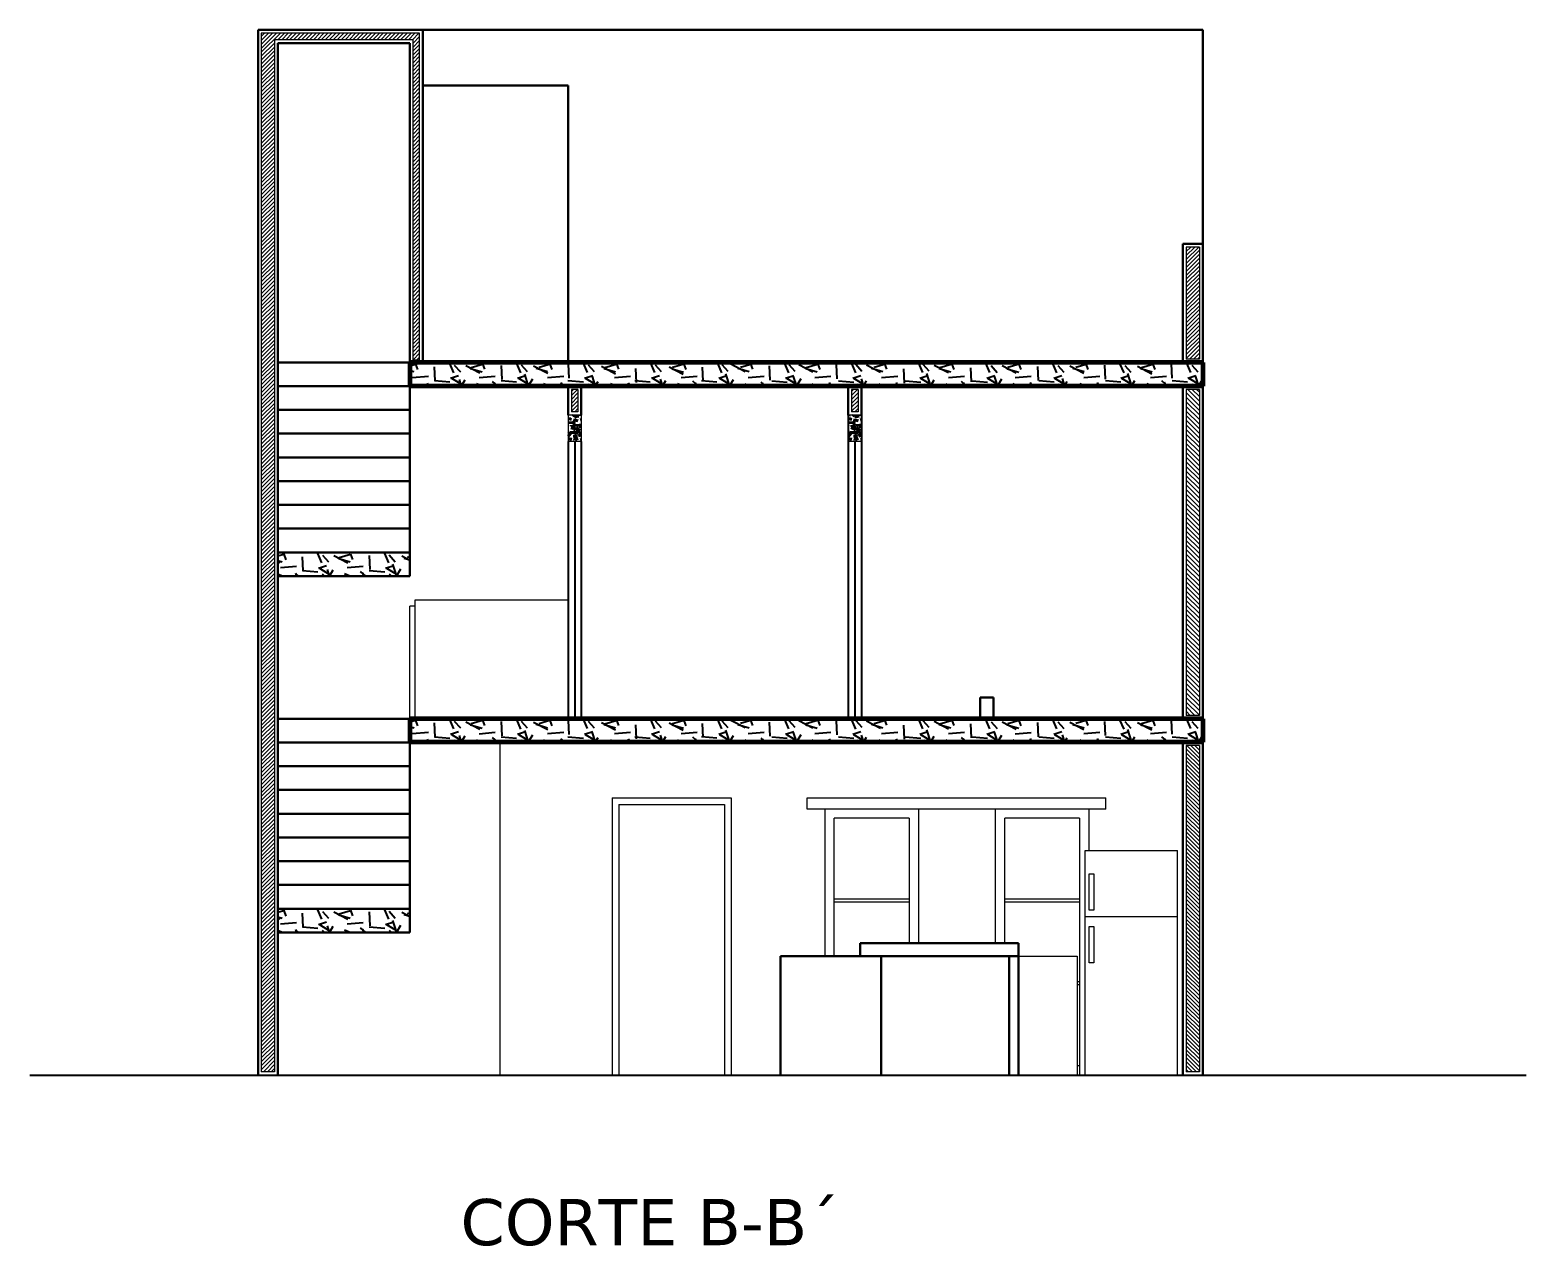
# Model space of a CAD drawing. Header units: millimetres. Extents: x -106 to 2534, y 21 to 2786.
# Drawn here: x 1264.27 to 1275.61, y 1347.22 to 1356.43 of the extents above; entities that cross this region are included whole.
import ezdxf

# ---------------------------------------------------------------- set-up
doc = ezdxf.new("R2010")
doc.units = ezdxf.units.MM
for name, color, linetype, lineweight in [('achurado', 142, 'Continuous', 9), ('escalera', 90, 'Continuous', 30), ('escalera . fren', 116, 'Continuous', 30), ('fach mas atras', 62, 'Continuous', 20), ('lin curva', 223, 'Continuous', 13), ('marco', 54, 'Continuous', 25), ('meson', 120, 'Continuous', 30), ('meson.atras', 50, 'Continuous', 18), ('muro adela', 202, 'Continuous', 30), ('muros', 20, 'Continuous', 30), ('placa', 162, 'Continuous', 60), ('puerta . lejan', 64, 'Continuous', 13), ('textos', 116, 'Continuous', 40), ('vaciao', 102, 'Continuous', 40)]:
    doc.layers.add(name, color=color, linetype=linetype, lineweight=lineweight)
doc.layers.add('lin tierra', color=170, linetype='Continuous')
doc.styles.get("Standard").update_dxf_attribs({"font": 'verdana.ttf'})
pattern_1 = [(45, (0, 0), (-0.01499999997482953, 0.01499999997482953), [])]

msp = doc.modelspace()

# ---------------------------------------------------------------- hatches: boundary and pattern name
h = msp.add_hatch()
h.set_pattern_fill('GRAVEL', color=256, scale=0.02, style=0)
h.set_pattern_definition([(311.9872, (2514.619406448257, -7.041782752726974), (4.064003453179202, -4.572005617902516), [0.0683442, -6.766100000000001]), (355.0303, (2514.665126448258, -7.092582752726969), (-6.096009861235825, 0.5079964150774916), [0.117281, -11.6108]), (47.4896, (2514.781966448258, -7.102742752726968), (-5.079996303666339, -5.588005458492082), [0.08269639999999999, -8.18694]), (272.7263, (2514.980086448258, -7.229742752726963), (-0.5079977941656345, 10.15999673067329), [0.1068009999999999, -10.57327999999999]), (247.1663, (2514.985166448258, -7.336422752726975), (2.540007211100381, 6.096003466010223), [0.1047268, -10.36796]), (182.7263, (2514.944526448257, -7.432942752726973), (10.15999673067329, 0.5079977941656351), [0.106801, -10.57328]), (142.3058, (2514.837846448258, -7.438022752726965), (6.604004172247986, -5.079995471396979), [0.1412388, -13.98262]), (107.7446999999999, (2514.726086448258, -7.351662752726966), (-3.556007113093439, 11.17600324120728), [0.133344, -13.20106]), (58.57040000000003, (2514.685446448258, -7.224662752726971), (4.064001047052896, 6.603992231994538), [0.1071626, -10.6091]), (4.763600000000002, (2514.741326448257, -7.133222752726965), (-5.587995610610891, -0.5079952325442312), [0.1223425999999999, -5.994779999999991]), (317.6026, (2514.863246448258, -7.123062752726966), (6.096000183447942, -5.587992730127394), [0.1582156, -15.66336]), (41.18590000000001, (2514.477166448258, -7.23482275272697), (3.555997734844947, 3.047995311424801), [0.054001, -5.34612]), (8.530799999999994, (2514.517806448257, -7.199262752726966), (-6.60398991911828, -1.01600256000914), [0.1027363999999998, -10.17091999999998]), (315, (2514.619406448257, -7.184022752726975), (1.06581410364015e-16, -0.5079996537400395), [0.07184180000000001, -0.646578]), (336.8014000000001, (2514.654966448258, -7.123062752726966), (-2.540008565118166, 1.016004454861253), [0.03868819999999997, -3.830119999999998]), (248.1986, (2514.690526448258, -7.138302752726972), (0.5080003563789018, 1.524000981746373), [0.0547132, -2.68096]), (149.0362, (2514.670206448257, -7.189102752726967), (-1.523998390961645, 1.016000791732111), [0.08886399999999985, -2.873259999999995]), (18.43489999999999, (2514.594006448257, -7.143382752726964), (-1.016000463636196, -0.5079992444930154), [0.0642574, -1.54218]), (163.6105, (2514.985166448258, -7.138302752726972), (-5.08000280279387, 1.523996829993561), [0.09001760000000002, -8.911760000000001]), (109.6538, (2514.898806448258, -7.112902752726967), (2.031994337735302, -5.587992097709), [0.0755198, -7.476439999999998]), (246.8014, (2514.594006448257, -7.041782752726974), (1.016004454861253, 2.540008565118167), [0.07737599999999994, -3.791439999999998]), (196.3895, (2514.563526448258, -7.112902752726967), (5.08000280279387, 1.523996829993562), [0.09001759999999986, -8.911759999999981]), (200.556, (2514.985166448258, -7.453262752726971), (2.540003152851182, 1.015998767210028), [0.086807, -4.25354]), (245.2249, (2514.903886448258, -7.483742752726968), (2.539994080725368, 5.587997405231334), [0.0727343999999999, -7.200719999999994]), (113.1985999999999, (2514.588926448258, -7.549782752726969), (-1.016004454861253, 2.540008565118166), [0.077376, -3.79144]), (162.646, (2514.558446448258, -7.478662752726976), (6.604000356371992, -2.031996935121127), [0.0851566, -8.430479999999998]), (110.556, (2514.837846448258, -7.549782752726969), (1.015998767210029, -2.540003152851182), [0.04340359999999999, -4.296959999999999]), (78.69010000000006, (2514.619406448257, -7.549782752726969), (0.5079974925774697, 2.031993492180524), [0.02590299999999997, -2.564399999999996]), (14.03620000000001, (2514.624486448258, -7.524382752726964), (-1.524001070939435, -0.5079991208247283), [0.1047268, -1.98981]), (353.9909999999999, (2514.726086448258, -7.498982752726974), (-5.07999250888559, 0.5079988137095717), [0.0970534, -9.60828]), (236.3099, (2514.670206448257, -7.23482275272697), (0.5080001742614466, 1.015999019846368), [0.0732648, -1.758356]), (186.8428, (2514.629566448258, -7.295782752726964), (-8.636003571328684, -1.016004550330968), [0.1279114, -12.6632]), (119.0546, (2514.502566448258, -7.31102275272697), (2.031995273165818, -3.555991522166825), [0.0523016, -5.17788]), (90, (2514.477166448258, -7.265302752726967), (0.508, 0.508), [0.03048, -0.4775199999999999]), (59.74360000000001, (2514.736246448258, -7.483742752726968), (-2.031995693367222, -3.555998206495512), [0.0705734, -6.98678]), (131.9872, (2514.771806448257, -7.422782752726974), (-4.064003453179201, 4.572005617902516), [0.1366886, -6.697760000000001]), (180, (2514.680366448258, -7.321182752726969), (-0.508, 0.508), [0.13208, -0.37592]), (214.6952, (2514.548286448257, -7.321182752726969), (5.079991198190738, 3.556000338096953), [0.08032199999999999, -7.951860000000001]), (285.9454, (2514.482246448258, -7.366902752726972), (0.5080012959402949, -2.032004840640726), [0.0739658, -3.62434]), (332.354, (2514.502566448258, -7.438022752726965), (9.651996609804543, -5.080003194944679), [0.120429, -11.9225]), (4.573900000000005, (2514.609246448258, -7.493902752726967), (6.604001520949502, 0.5079975422438924), [0.1274057999999997, -12.61315999999998]), (4.573900000000005, (2514.609246448258, -7.493902752726967), (6.604001520949502, 0.5079975422438924), [0.1274057999999997, -12.61315999999998])])
h.paths.add_polyline_path([(1267.146978497136, 1353.73270603371), (1267.146978497136, 1353.911583486776), (1273.156978497136, 1353.911583486776), (1273.156978497136, 1353.73270603371)])
h = msp.add_hatch()
h.set_pattern_fill('GRAVEL', color=256, scale=0.02, style=0)
h.set_pattern_definition([(311.9872, (2513.619406448257, -8.481782752727483), (4.064003453179202, -4.572005617902516), [0.0683442, -6.766100000000001]), (355.0303, (2513.665126448258, -8.532582752727478), (-6.096009861235825, 0.5079964150774916), [0.117281, -11.6108]), (47.4896, (2513.781966448258, -8.542742752727477), (-5.079996303666339, -5.588005458492082), [0.08269639999999999, -8.18694]), (272.7263, (2513.980086448258, -8.669742752727473), (-0.5079977941656345, 10.15999673067329), [0.1068009999999999, -10.57327999999999]), (247.1663, (2513.985166448258, -8.776422752727484), (2.540007211100381, 6.096003466010223), [0.1047268, -10.36796]), (182.7263, (2513.944526448257, -8.872942752727482), (10.15999673067329, 0.5079977941656351), [0.106801, -10.57328]), (142.3058, (2513.837846448258, -8.878022752727475), (6.604004172247986, -5.079995471396979), [0.1412388, -13.98262]), (107.7446999999999, (2513.726086448258, -8.791662752727476), (-3.556007113093439, 11.17600324120728), [0.133344, -13.20106]), (58.57040000000003, (2513.685446448258, -8.66466275272748), (4.064001047052896, 6.603992231994538), [0.1071626, -10.6091]), (4.763600000000002, (2513.741326448257, -8.573222752727474), (-5.587995610610891, -0.5079952325442312), [0.1223425999999998, -5.99477999999999]), (317.6026, (2513.863246448258, -8.563062752727475), (6.096000183447942, -5.587992730127394), [0.1582156, -15.66336]), (41.18590000000001, (2513.477166448258, -8.67482275272748), (3.555997734844947, 3.047995311424801), [0.054001, -5.34612]), (8.530799999999994, (2513.517806448257, -8.639262752727475), (-6.60398991911828, -1.01600256000914), [0.1027363999999998, -10.17091999999998]), (315, (2513.619406448257, -8.624022752727484), (1.06581410364015e-16, -0.5079996537400395), [0.07184180000000001, -0.646578]), (336.8014000000001, (2513.654966448258, -8.563062752727475), (-2.540008565118166, 1.016004454861253), [0.03868819999999997, -3.830119999999998]), (248.1986, (2513.690526448258, -8.578302752727481), (0.5080003563789018, 1.524000981746373), [0.0547132, -2.68096]), (149.0362, (2513.670206448257, -8.629102752727476), (-1.523998390961645, 1.016000791732111), [0.08886399999999983, -2.873259999999994]), (18.43489999999999, (2513.594006448257, -8.583382752727474), (-1.016000463636196, -0.5079992444930154), [0.0642574, -1.54218]), (163.6105, (2513.985166448258, -8.578302752727481), (-5.08000280279387, 1.523996829993561), [0.09001760000000002, -8.911760000000001]), (109.6538, (2513.898806448258, -8.552902752727476), (2.031994337735302, -5.587992097709), [0.0755198, -7.476439999999998]), (246.8014, (2513.594006448257, -8.481782752727483), (1.016004454861253, 2.540008565118167), [0.07737599999999994, -3.791439999999998]), (196.3895, (2513.563526448258, -8.552902752727476), (5.08000280279387, 1.523996829993562), [0.09001759999999985, -8.91175999999998]), (200.556, (2513.985166448258, -8.89326275272748), (2.540003152851182, 1.015998767210028), [0.086807, -4.25354]), (245.2249, (2513.903886448258, -8.923742752727478), (2.539994080725368, 5.587997405231334), [0.07273439999999988, -7.200719999999993]), (113.1985999999999, (2513.588926448258, -8.989782752727479), (-1.016004454861253, 2.540008565118166), [0.077376, -3.79144]), (162.646, (2513.558446448258, -8.918662752727485), (6.604000356371992, -2.031996935121127), [0.0851566, -8.430479999999998]), (110.556, (2513.837846448258, -8.989782752727479), (1.015998767210029, -2.540003152851182), [0.04340359999999999, -4.296959999999999]), (78.69010000000006, (2513.619406448257, -8.989782752727479), (0.5079974925774697, 2.031993492180524), [0.02590299999999997, -2.564399999999996]), (14.03620000000001, (2513.624486448258, -8.964382752727474), (-1.524001070939435, -0.5079991208247283), [0.1047268, -1.98981]), (353.9909999999999, (2513.726086448258, -8.938982752727483), (-5.07999250888559, 0.5079988137095717), [0.0970534, -9.60828]), (236.3099, (2513.670206448257, -8.67482275272748), (0.5080001742614466, 1.015999019846368), [0.0732648, -1.758356]), (186.8428, (2513.629566448258, -8.735782752727474), (-8.636003571328684, -1.016004550330968), [0.1279114, -12.6632]), (119.0546, (2513.502566448258, -8.75102275272748), (2.031995273165818, -3.555991522166825), [0.0523016, -5.17788]), (90, (2513.477166448258, -8.705302752727476), (0.508, 0.508), [0.03048, -0.4775199999999999]), (59.74360000000001, (2513.736246448258, -8.923742752727478), (-2.031995693367222, -3.555998206495512), [0.0705734, -6.98678]), (131.9872, (2513.771806448257, -8.862782752727483), (-4.064003453179201, 4.572005617902516), [0.1366886, -6.697760000000001]), (180, (2513.680366448258, -8.761182752727478), (-0.508, 0.508), [0.13208, -0.37592]), (214.6952, (2513.548286448257, -8.761182752727478), (5.079991198190738, 3.556000338096953), [0.08032199999999999, -7.951860000000001]), (285.9454, (2513.482246448258, -8.806902752727481), (0.5080012959402949, -2.032004840640726), [0.0739658, -3.62434]), (332.354, (2513.502566448258, -8.878022752727475), (9.651996609804543, -5.080003194944679), [0.120429, -11.9225]), (4.573900000000005, (2513.609246448258, -8.933902752727477), (6.604001520949502, 0.5079975422438924), [0.1274057999999997, -12.61315999999998]), (4.573900000000005, (2513.609246448258, -8.933902752727477), (6.604001520949502, 0.5079975422438924), [0.1274057999999997, -12.61315999999998])])
h.paths.add_polyline_path([(1267.146978497136, 1352.471583486776), (1267.146978497136, 1352.292706033709), (1266.146978497136, 1352.292706033709), (1266.146978497136, 1352.471583486776)])
h = msp.add_hatch()
h.set_pattern_fill('GRAVEL', color=256, scale=0.02, style=0)
h.set_pattern_definition([(311.9872, (2514.619406448257, -9.74066020579339), (4.064003453179202, -4.572005617902516), [0.0683442, -6.766100000000001]), (355.0303, (2514.665126448258, -9.791460205793385), (-6.096009861235825, 0.5079964150774916), [0.117281, -11.6108]), (47.4896, (2514.781966448258, -9.801620205793384), (-5.079996303666339, -5.588005458492082), [0.08269639999999999, -8.18694]), (272.7263, (2514.980086448258, -9.92862020579338), (-0.5079977941656345, 10.15999673067329), [0.1068009999999999, -10.57327999999999]), (247.1663, (2514.985166448258, -10.03530020579339), (2.540007211100381, 6.096003466010223), [0.1047268, -10.36796]), (182.7263, (2514.944526448257, -10.13182020579339), (10.15999673067329, 0.5079977941656351), [0.106801, -10.57328]), (142.3058, (2514.837846448258, -10.13690020579338), (6.604004172247986, -5.079995471396979), [0.1412388, -13.98262]), (107.7446999999999, (2514.726086448258, -10.05054020579338), (-3.556007113093439, 11.17600324120728), [0.133344, -13.20106]), (58.57040000000003, (2514.685446448258, -9.923540205793387), (4.064001047052896, 6.603992231994538), [0.1071626, -10.6091]), (4.763600000000002, (2514.741326448257, -9.832100205793381), (-5.587995610610891, -0.5079952325442312), [0.1223425999999999, -5.994779999999995]), (317.6026, (2514.863246448258, -9.821940205793382), (6.096000183447942, -5.587992730127394), [0.1582156, -15.66336]), (41.18590000000001, (2514.477166448258, -9.933700205793386), (3.555997734844947, 3.047995311424801), [0.054001, -5.34612]), (8.530799999999994, (2514.517806448257, -9.898140205793382), (-6.60398991911828, -1.01600256000914), [0.1027363999999999, -10.17091999999999]), (315, (2514.619406448257, -9.88290020579339), (1.06581410364015e-16, -0.5079996537400395), [0.07184180000000001, -0.646578]), (336.8014000000001, (2514.654966448258, -9.821940205793382), (-2.540008565118166, 1.016004454861253), [0.03868819999999997, -3.830119999999998]), (248.1986, (2514.690526448258, -9.837180205793388), (0.5080003563789018, 1.524000981746373), [0.0547132, -2.68096]), (149.0362, (2514.670206448257, -9.887980205793383), (-1.523998390961645, 1.016000791732111), [0.08886399999999992, -2.873259999999997]), (18.43489999999999, (2514.594006448257, -9.84226020579338), (-1.016000463636196, -0.5079992444930154), [0.0642574, -1.54218]), (163.6105, (2514.985166448258, -9.837180205793388), (-5.08000280279387, 1.523996829993561), [0.09001760000000002, -8.911760000000001]), (109.6538, (2514.898806448258, -9.811780205793383), (2.031994337735302, -5.587992097709), [0.0755198, -7.476439999999998]), (246.8014, (2514.594006448257, -9.74066020579339), (1.016004454861253, 2.540008565118167), [0.07737599999999994, -3.791439999999998]), (196.3895, (2514.563526448258, -9.811780205793383), (5.08000280279387, 1.523996829993562), [0.09001759999999993, -8.91175999999999]), (200.556, (2514.985166448258, -10.15214020579339), (2.540003152851182, 1.015998767210028), [0.086807, -4.25354]), (245.2249, (2514.903886448258, -10.18262020579338), (2.539994080725368, 5.587997405231334), [0.07273439999999996, -7.200719999999999]), (113.1985999999999, (2514.588926448258, -10.24866020579339), (-1.016004454861253, 2.540008565118166), [0.077376, -3.79144]), (162.646, (2514.558446448258, -10.17754020579339), (6.604000356371992, -2.031996935121127), [0.0851566, -8.430479999999998]), (110.556, (2514.837846448258, -10.24866020579339), (1.015998767210029, -2.540003152851182), [0.04340359999999999, -4.296959999999999]), (78.69010000000003, (2514.619406448257, -10.24866020579339), (0.5079974925774697, 2.031993492180524), [0.02590299999999999, -2.564399999999998]), (14.03620000000001, (2514.624486448258, -10.22326020579338), (-1.524001070939435, -0.5079991208247283), [0.1047268, -1.98981]), (353.9909999999999, (2514.726086448258, -10.19786020579339), (-5.07999250888559, 0.5079988137095717), [0.0970534, -9.60828]), (236.3099, (2514.670206448257, -9.933700205793386), (0.5080001742614466, 1.015999019846368), [0.0732648, -1.758356]), (186.8428, (2514.629566448258, -9.99466020579338), (-8.636003571328684, -1.016004550330968), [0.1279114, -12.6632]), (119.0546, (2514.502566448258, -10.00990020579339), (2.031995273165818, -3.555991522166825), [0.0523016, -5.17788]), (90, (2514.477166448258, -9.964180205793383), (0.508, 0.508), [0.03048, -0.4775199999999999]), (59.74360000000001, (2514.736246448258, -10.18262020579338), (-2.031995693367222, -3.555998206495512), [0.0705734, -6.98678]), (131.9872, (2514.771806448257, -10.12166020579339), (-4.064003453179201, 4.572005617902516), [0.1366886, -6.697760000000001]), (180, (2514.680366448258, -10.02006020579338), (-0.508, 0.508), [0.13208, -0.37592]), (214.6952, (2514.548286448257, -10.02006020579338), (5.079991198190738, 3.556000338096953), [0.08032199999999999, -7.951860000000001]), (285.9454, (2514.482246448258, -10.06578020579339), (0.5080012959402949, -2.032004840640726), [0.0739658, -3.62434]), (332.354, (2514.502566448258, -10.13690020579338), (9.651996609804543, -5.080003194944679), [0.120429, -11.9225]), (4.573900000000005, (2514.609246448258, -10.19278020579338), (6.604001520949502, 0.5079975422438924), [0.1274057999999998, -12.61315999999999]), (4.573900000000005, (2514.609246448258, -10.19278020579338), (6.604001520949502, 0.5079975422438924), [0.1274057999999998, -12.61315999999999])])
h.paths.add_polyline_path([(1273.156978497136, 1351.033828580644), (1273.156978497136, 1351.21270603371), (1267.146978497136, 1351.21270603371), (1267.146978497136, 1351.033828580644)])
h = msp.add_hatch()
h.set_pattern_fill('GRAVEL', color=256, scale=0.02, style=0)
h.set_pattern_definition([(311.9872, (2513.619406448258, -11.18178275272798), (4.064003453179202, -4.572005617902516), [0.0683442, -6.766100000000001]), (355.0303, (2513.665126448258, -11.23258275272798), (-6.096009861235825, 0.5079964150774916), [0.117281, -11.6108]), (47.4896, (2513.781966448258, -11.24274275272798), (-5.079996303666339, -5.588005458492082), [0.08269639999999999, -8.18694]), (272.7263, (2513.980086448258, -11.36974275272797), (-0.5079977941656345, 10.15999673067329), [0.1068009999999999, -10.57327999999999]), (247.1663, (2513.985166448258, -11.47642275272798), (2.540007211100381, 6.096003466010223), [0.1047268, -10.36796]), (182.7263, (2513.944526448257, -11.57294275272798), (10.15999673067329, 0.5079977941656351), [0.106801, -10.57328]), (142.3058, (2513.837846448258, -11.57802275272797), (6.604004172247986, -5.079995471396979), [0.1412388, -13.98262]), (107.7446999999999, (2513.726086448258, -11.49166275272798), (-3.556007113093439, 11.17600324120728), [0.133344, -13.20106]), (58.57040000000003, (2513.685446448258, -11.36466275272798), (4.064001047052896, 6.603992231994538), [0.1071626, -10.6091]), (4.763600000000002, (2513.741326448257, -11.27322275272797), (-5.587995610610891, -0.5079952325442312), [0.1223425999999998, -5.994779999999989]), (317.6026, (2513.863246448258, -11.26306275272798), (6.096000183447942, -5.587992730127394), [0.1582156, -15.66336]), (41.18590000000001, (2513.477166448258, -11.37482275272798), (3.555997734844947, 3.047995311424801), [0.054001, -5.34612]), (8.530799999999994, (2513.517806448258, -11.33926275272798), (-6.60398991911828, -1.01600256000914), [0.1027363999999998, -10.17091999999998]), (315, (2513.619406448258, -11.32402275272798), (1.06581410364015e-16, -0.5079996537400395), [0.07184180000000001, -0.646578]), (336.8014000000001, (2513.654966448258, -11.26306275272798), (-2.540008565118166, 1.016004454861253), [0.03868819999999996, -3.830119999999997]), (248.1986, (2513.690526448258, -11.27830275272798), (0.5080003563789018, 1.524000981746373), [0.0547132, -2.68096]), (149.0362, (2513.670206448258, -11.32910275272798), (-1.523998390961645, 1.016000791732111), [0.08886399999999982, -2.873259999999994]), (18.43489999999999, (2513.594006448257, -11.28338275272797), (-1.016000463636196, -0.5079992444930154), [0.0642574, -1.54218]), (163.6105, (2513.985166448258, -11.27830275272798), (-5.08000280279387, 1.523996829993561), [0.09001760000000002, -8.911760000000001]), (109.6538, (2513.898806448258, -11.25290275272798), (2.031994337735302, -5.587992097709), [0.0755198, -7.476439999999998]), (246.8014, (2513.594006448257, -11.18178275272798), (1.016004454861253, 2.540008565118167), [0.07737599999999993, -3.791439999999998]), (196.3895, (2513.563526448258, -11.25290275272798), (5.08000280279387, 1.523996829993562), [0.09001759999999984, -8.911759999999978]), (200.556, (2513.985166448258, -11.59326275272798), (2.540003152851182, 1.015998767210028), [0.086807, -4.25354]), (245.2249, (2513.903886448258, -11.62374275272798), (2.539994080725368, 5.587997405231334), [0.07273439999999988, -7.200719999999993]), (113.1985999999999, (2513.588926448258, -11.68978275272798), (-1.016004454861253, 2.540008565118166), [0.07737599999999999, -3.79144]), (162.646, (2513.558446448258, -11.61866275272799), (6.604000356371992, -2.031996935121127), [0.0851566, -8.430479999999998]), (110.556, (2513.837846448258, -11.68978275272798), (1.015998767210029, -2.540003152851182), [0.04340359999999999, -4.296959999999999]), (78.69010000000006, (2513.619406448258, -11.68978275272798), (0.5079974925774697, 2.031993492180524), [0.02590299999999997, -2.564399999999996]), (14.03620000000001, (2513.624486448258, -11.66438275272797), (-1.524001070939435, -0.5079991208247283), [0.1047268, -1.98981]), (353.9909999999999, (2513.726086448258, -11.63898275272798), (-5.07999250888559, 0.5079988137095717), [0.0970534, -9.60828]), (236.3099, (2513.670206448258, -11.37482275272798), (0.5080001742614466, 1.015999019846368), [0.0732648, -1.758356]), (186.8428, (2513.629566448258, -11.43578275272797), (-8.636003571328684, -1.016004550330968), [0.1279114, -12.6632]), (119.0546, (2513.502566448258, -11.45102275272798), (2.031995273165818, -3.555991522166825), [0.0523016, -5.17788]), (90, (2513.477166448258, -11.40530275272798), (0.508, 0.508), [0.03048, -0.4775199999999999]), (59.74360000000001, (2513.736246448258, -11.62374275272798), (-2.031995693367222, -3.555998206495512), [0.0705734, -6.98678]), (131.9872, (2513.771806448258, -11.56278275272798), (-4.064003453179201, 4.572005617902516), [0.1366886, -6.697760000000001]), (180, (2513.680366448258, -11.46118275272798), (-0.508, 0.508), [0.13208, -0.37592]), (214.6952, (2513.548286448257, -11.46118275272798), (5.079991198190738, 3.556000338096953), [0.08032199999999999, -7.951860000000001]), (285.9454, (2513.482246448258, -11.50690275272798), (0.5080012959402949, -2.032004840640726), [0.0739658, -3.62434]), (332.354, (2513.502566448258, -11.57802275272797), (9.651996609804543, -5.080003194944679), [0.120429, -11.9225]), (4.573900000000005, (2513.609246448258, -11.63390275272798), (6.604001520949502, 0.5079975422438924), [0.1274057999999996, -12.61315999999998]), (4.573900000000005, (2513.609246448258, -11.63390275272798), (6.604001520949502, 0.5079975422438924), [0.1274057999999996, -12.61315999999998])])
h.paths.add_polyline_path([(1267.146978497137, 1349.771583486775), (1267.146978497136, 1349.592706033709), (1266.146978497136, 1349.592706033709), (1266.146978497136, 1349.771583486775)])
at = {"layer": 'achurado'}
h = msp.add_hatch(dxfattribs=at)
h.set_pattern_fill('JIS_WOOD', color=256, scale=0.03, style=0)
h.set_pattern_definition(pattern_1)
h.paths.add_polyline_path([(1266.121978497136, 1356.356583486777), (1266.121978497136, 1348.53770603371), (1266.021978497136, 1348.537706033709), (1266.021978497136, 1356.406583486777), (1267.221978497136, 1356.406583486777), (1267.221978497136, 1353.93090210433), (1267.171978497136, 1353.93090210433), (1267.171978497136, 1356.356583486776)])
h = msp.add_hatch(dxfattribs=at)
h.set_pattern_fill('JIS_WOOD', color=256, scale=0.03, style=0)
h.set_pattern_definition(pattern_1)
h.paths.add_polyline_path([(1273.031978497136, 1353.936583486776), (1273.131978497136, 1353.936583486776), (1273.131978497136, 1354.786583486776), (1273.031978497136, 1354.786583486776)])
h = msp.add_hatch(dxfattribs=at)
h.set_pattern_fill('JIS_WOOD', color=256, scale=0.03, style=0)
h.set_pattern_definition(pattern_1)
h.paths.add_polyline_path([(1268.421978497136, 1353.707635472349), (1268.371978497136, 1353.707635472348), (1268.371978497136, 1353.53770603371), (1268.421978497136, 1353.53770603371)])
h = msp.add_hatch(dxfattribs=at)
h.set_pattern_fill('JIS_WOOD', color=256, scale=0.03, style=0)
h.set_pattern_definition([(45, (2.123185196132226, 0), (-0.01499999997482953, 0.01499999997482953), [])])
h.paths.add_polyline_path([(1270.545163693268, 1353.707635472349), (1270.495163693269, 1353.707635472348), (1270.495163693269, 1353.53770603371), (1270.545163693268, 1353.53770603371)])
h = msp.add_hatch(dxfattribs=at)
h.set_pattern_fill('JIS_WOOD', color=256, scale=0.035, style=0)
h.set_pattern_definition([(135, (2530.564462666391, -10.24866020579361), (0.01749999997063445, 0.01749999997063445), [])])
h.paths.add_polyline_path([(1273.031978497136, 1353.70770603371), (1273.131978497137, 1353.70770603371), (1273.131978497136, 1351.237706033709), (1273.031978497136, 1351.237706033709)])
h = msp.add_hatch(dxfattribs=at)
h.set_pattern_fill('JIS_WOOD', color=256, scale=0.03, style=0)
h.set_pattern_definition([(135, (2514.985166448258, -10.24866020579339), (0.01499999997482953, 0.01499999997482953), [])])
h.paths.add_polyline_path([(1273.031978497136, 1348.53770603371), (1273.131978497136, 1348.53770603371), (1273.131978497137, 1351.008828580644), (1273.031978497136, 1351.008828580644)])
at = {"layer": 'vaciao'}
h = msp.add_hatch(dxfattribs=at)
h.set_pattern_fill('GRAVEL', color=256, scale=0.006, style=0)
h.set_pattern_definition([(228.0128, (-2.013457196132226, 0.1523999999979536), (-1.219201035953761, -1.371601685370755), [0.02050326, -2.02983]), (184.9697, (-2.027173196132226, 0.1371599999979536), (1.828802958370748, 0.1523989245232475), [0.0351843, -3.48324]), (132.5104, (-2.062225196132226, 0.1341119999979536), (1.523998891099902, -1.676401637547625), [0.02480892, -2.456082]), (267.2737, (-2.121661196132226, 0.09601199999795364), (0.1523993382496904, 3.047999019201986), [0.0320403, -3.171984]), (292.8337, (-2.123185196132226, 0.06400799999795363), (-0.7620021633301143, 1.828801039803067), [0.03141804, -3.110388]), (357.2737, (-2.110993196132226, 0.03505199999795364), (-3.047999019201986, 0.1523993382496905), [0.0320403, -3.171984]), (37.6942, (-2.078989196132226, 0.03352799999795363), (-1.981201251674396, -1.523998641419094), [0.04237164, -4.194786000000001]), (72.2553, (-2.045461196132226, 0.05943599999795364), (1.066802133928032, 3.352800972362184), [0.0400032, -3.960318]), (121.4296, (-2.033269196132226, 0.09753599999795363), (-1.219200314115869, 1.981197669598361), [0.03214878, -3.18273]), (175.2364, (-2.050033196132226, 0.1249679999979537), (1.676398683183267, -0.1523985697632693), [0.03670277999999999, -1.798434]), (222.3974, (-2.086609196132226, 0.1280159999979536), (-1.828800055034383, -1.676397819038218), [0.04746468, -4.699008]), (138.8141, (-1.970785196132226, 0.09448799999795364), (-1.066799320453484, 0.9143985934274402), [0.0162003, -1.603836]), (171.4692, (-1.982977196132226, 0.1051559999979536), (1.981196975735484, -0.3048007680027419), [0.03082091999999999, -3.051275999999999]), (225, (-2.013457196132226, 0.1097279999979536), (-3.197442310920451e-17, -0.1523998961220119), [0.02155254, -0.1939734]), (203.1986, (-2.024125196132226, 0.1280159999979536), (0.7620025695354499, 0.3048013364583759), [0.01160646, -1.149036]), (291.8014, (-2.034793196132227, 0.1234439999979536), (-0.1524001069136706, 0.4572002945239119), [0.01641396, -0.804288]), (30.9638, (-2.028697196132226, 0.1082039999979537), (0.4571995172884936, 0.3048002375196331), [0.02665919999999999, -0.8619779999999997]), (161.5651, (-2.005837196132227, 0.1219199999979536), (0.3048001390908589, -0.1523997733479046), [0.01927722, -0.462654]), (16.38950000000001, (-2.123185196132226, 0.1234439999979536), (1.524000840838161, 0.4571990489980683), [0.02700528, -2.673528]), (70.3462, (-2.097277196132227, 0.1310639999979537), (-0.6095983013205905, -1.6763976293127), [0.02265594, -2.242932]), (293.1986, (-2.005837196132227, 0.1523999999979536), (-0.3048013364583759, 0.76200256953545), [0.0232128, -1.137432]), (343.6105, (-1.996693196132226, 0.1310639999979537), (-1.524000840838161, 0.4571990489980687), [0.02700528, -2.673527999999999]), (339.444, (-2.123185196132226, 0.02895599999795364), (-0.7620009458553546, 0.3047996301630083), [0.0260421, -1.276062]), (294.7751, (-2.098801196132226, 0.01981199999795364), (-0.7619982242176104, 1.6763992215694), [0.02182031999999999, -2.160215999999999]), (66.80140000000002, (-2.004313196132226, -2.046363078989089e-12), (0.304801336458376, 0.7620025695354499), [0.0232128, -1.137432]), (17.35400000000001, (-1.995169196132226, 0.02133599999795364), (-1.981200106911597, -0.6095990805363379), [0.02554698, -2.529144]), (69.444, (-2.078989196132226, -2.046363078989089e-12), (-0.3047996301630087, -0.7620009458553545), [0.01302108, -1.289088]), (101.3099, (-2.013457196132226, -2.046363078989089e-12), (-0.1523992477732409, 0.6095980476541573), [0.0077709, -0.7693199999999999]), (165.9638, (-2.014981196132226, 0.007619999997953637), (0.4572003212818304, -0.1523997362474185), [0.03141804, -0.596943]), (186.0090000000001, (-2.045461196132226, 0.01523999999795364), (1.523997752665677, 0.1523996441128715), [0.02911602, -2.882484]), (303.6901, (-2.028697196132226, 0.09448799999795364), (-0.152400052278434, 0.3047997059539104), [0.02197944, -0.5275068]), (353.1572, (-2.016505196132226, 0.07619999999795364), (2.590801071398606, -0.3048013650992904), [0.03837342, -3.79896]), (60.94540000000001, (-1.978405196132226, 0.07162799999795363), (-0.6095985819497454, -1.066797456650048), [0.01569048, -1.553364]), (90, (-1.970785196132226, 0.08534399999795364), (-0.1524, 0.1524), [0.009144000000000001, -0.143256]), (120.2564, (-2.048509196132226, 0.01981199999795364), (0.6095987080101667, -1.066799461948654), [0.02117202, -2.096034]), (48.01279999999999, (-2.059177196132226, 0.03809999999795364), (1.21920103595376, 1.371601685370755), [0.04100658, -2.009328]), (0, (-2.031745196132226, 0.06857999999795364), (0.1524, 0.1524), [0.039624, -0.112776]), (325.3048, (-1.992121196132226, 0.06857999999795364), (-1.523997359457221, 1.066800101429086), [0.0240966, -2.385558]), (254.0546, (-1.972309196132226, 0.05486399999795364), (-0.1524003887820884, -0.6096014521922177), [0.02218974, -1.087302]), (207.646, (-1.978405196132226, 0.03352799999795363), (-2.895598982941363, -1.524000958483404), [0.0361287, -3.57675]), (175.4261, (-2.010409196132226, 0.01676399999795363), (-1.98120045628485, 0.1523992626731677), [0.03822173999999998, -3.783947999999999]), (175.4261, (-2.010409196132226, 0.01676399999795363), (-1.98120045628485, 0.1523992626731677), [0.03822173999999998, -3.783947999999999])])
h.paths.add_polyline_path([(1268.446978497137, 1353.512706033708), (1268.346978497136, 1353.512706033708), (1268.346978497136, 1353.312706033708), (1268.446978497136, 1353.312706033708)])
h = msp.add_hatch(dxfattribs=at)
h.set_pattern_fill('GRAVEL', color=256, scale=0.006, style=0)
h.set_pattern_definition([(228.0128, (0.109728, 0.1524), (-1.219201035953761, -1.371601685370755), [0.02050326, -2.02983]), (184.9697, (0.096012, 0.13716), (1.828802958370748, 0.1523989245232475), [0.0351843, -3.48324]), (132.5104, (0.06096, 0.134112), (1.523998891099902, -1.676401637547625), [0.02480892, -2.456082]), (267.2737, (0.001524, 0.096012), (0.1523993382496904, 3.047999019201986), [0.0320403, -3.171984]), (292.8337, (0, 0.064008), (-0.7620021633301143, 1.828801039803067), [0.03141804, -3.110388]), (357.2737, (0.012192, 0.03505200000000001), (-3.047999019201986, 0.1523993382496905), [0.0320403, -3.171984]), (37.6942, (0.04419600000000001, 0.033528), (-1.981201251674396, -1.523998641419094), [0.04237164, -4.194786000000001]), (72.2553, (0.077724, 0.059436), (1.066802133928032, 3.352800972362184), [0.0400032, -3.960318]), (121.4296, (0.089916, 0.097536), (-1.219200314115869, 1.981197669598361), [0.03214878, -3.18273]), (175.2364, (0.07315200000000001, 0.124968), (1.676398683183267, -0.1523985697632693), [0.03670278, -1.798434]), (222.3974, (0.036576, 0.128016), (-1.828800055034383, -1.676397819038218), [0.04746468, -4.699008]), (138.8141, (0.1524, 0.094488), (-1.066799320453484, 0.9143985934274402), [0.0162003, -1.603836]), (171.4692, (0.140208, 0.105156), (1.981196975735484, -0.3048007680027419), [0.03082091999999999, -3.051276]), (225, (0.109728, 0.109728), (-3.197442310920451e-17, -0.1523998961220119), [0.02155254, -0.1939734]), (203.1986, (0.09906000000000001, 0.128016), (0.7620025695354499, 0.3048013364583759), [0.01160646, -1.149036]), (291.8014, (0.08839200000000001, 0.123444), (-0.1524001069136706, 0.4572002945239119), [0.01641396, -0.804288]), (30.9638, (0.094488, 0.108204), (0.4571995172884936, 0.3048002375196331), [0.0266592, -0.8619779999999998]), (161.5651, (0.117348, 0.12192), (0.3048001390908589, -0.1523997733479046), [0.01927722, -0.462654]), (16.38950000000001, (0, 0.123444), (1.524000840838161, 0.4571990489980683), [0.02700528, -2.673528]), (70.3462, (0.025908, 0.131064), (-0.6095983013205905, -1.6763976293127), [0.02265594, -2.242932]), (293.1986, (0.117348, 0.1524), (-0.3048013364583759, 0.76200256953545), [0.0232128, -1.137432]), (343.6105, (0.126492, 0.131064), (-1.524000840838161, 0.4571990489980687), [0.02700528, -2.673528]), (339.444, (0, 0.028956), (-0.7620009458553546, 0.3047996301630083), [0.0260421, -1.276062]), (294.7751, (0.024384, 0.019812), (-0.7619982242176104, 1.6763992215694), [0.02182031999999999, -2.160216]), (66.80140000000002, (0.118872, 0), (0.304801336458376, 0.7620025695354499), [0.0232128, -1.137432]), (17.354, (0.128016, 0.021336), (-1.981200106911597, -0.6095990805363379), [0.02554698, -2.529144]), (69.444, (0.04419600000000001, 0), (-0.3047996301630087, -0.7620009458553545), [0.01302108, -1.289088]), (101.3099, (0.109728, 0), (-0.1523992477732409, 0.6095980476541573), [0.007770900000000001, -0.76932]), (165.9638, (0.108204, 0.00762), (0.4572003212818304, -0.1523997362474185), [0.03141804, -0.596943]), (186.0090000000001, (0.077724, 0.01524), (1.523997752665677, 0.1523996441128715), [0.02911602, -2.882484]), (303.6901, (0.094488, 0.094488), (-0.152400052278434, 0.3047997059539104), [0.02197944, -0.5275068]), (353.1572, (0.10668, 0.0762), (2.590801071398606, -0.3048013650992904), [0.03837342, -3.79896]), (60.94540000000001, (0.14478, 0.071628), (-0.6095985819497454, -1.066797456650048), [0.01569048, -1.553364]), (90, (0.1524, 0.085344), (-0.1524, 0.1524), [0.009144000000000001, -0.143256]), (120.2564, (0.074676, 0.019812), (0.6095987080101667, -1.066799461948654), [0.02117202, -2.096034]), (48.01279999999999, (0.064008, 0.0381), (1.21920103595376, 1.371601685370755), [0.04100658, -2.009328]), (0, (0.09144000000000001, 0.06858), (0.1524, 0.1524), [0.039624, -0.112776]), (325.3048, (0.131064, 0.06858), (-1.523997359457221, 1.066800101429086), [0.0240966, -2.385558]), (254.0546, (0.150876, 0.054864), (-0.1524003887820884, -0.6096014521922177), [0.02218974, -1.087302]), (207.646, (0.14478, 0.033528), (-2.895598982941363, -1.524000958483404), [0.0361287, -3.57675]), (175.4261, (0.112776, 0.016764), (-1.98120045628485, 0.1523992626731677), [0.03822173999999999, -3.783948]), (175.4261, (0.112776, 0.016764), (-1.98120045628485, 0.1523992626731677), [0.03822173999999999, -3.783948])])
h.paths.add_polyline_path([(1270.570163693269, 1353.51270603371), (1270.470163693269, 1353.51270603371), (1270.470163693269, 1353.31270603371), (1270.570163693269, 1353.31270603371)])

# ---------------------------------------------------------------- linework, layer by layer
at = {"layer": 'achurado'}
for p, q in [((1266.021978497136, 1356.406583486777), (1266.021978497136, 1348.537706033709)), ((1267.221978497136, 1356.406583486777), (1266.021978497136, 1356.406583486777)), ((1266.121978497136, 1356.356583486777), (1266.121978497136, 1348.53770603371)), ((1267.171978497136, 1356.356583486776), (1266.121978497136, 1356.356583486777)), ((1267.171978497136, 1353.93090210433), (1267.171978497136, 1356.356583486776)), ((1267.221978497136, 1353.93090210433), (1267.221978497136, 1356.406583486777)), ((1273.031978497136, 1354.786583486776), (1273.031978497136, 1353.936583486776)), ((1273.131978497136, 1354.786583486776), (1273.031978497136, 1354.786583486776)), ((1273.131978497136, 1354.786583486776), (1273.131978497136, 1353.936583486776)), ((1267.171978497136, 1353.93090210433), (1267.221978497136, 1353.93090210433)), ((1273.131978497136, 1353.936583486776), (1273.031978497136, 1353.936583486776)), ((1268.371978497137, 1353.707635472349), (1268.371978497137, 1353.53770603371)), ((1268.421978497136, 1353.707635472349), (1268.371978497137, 1353.707635472349)), ((1268.421978497136, 1353.707635472349), (1268.421978497136, 1353.53770603371)), ((1270.495163693269, 1353.707635472349), (1270.495163693269, 1353.53770603371)), ((1270.545163693268, 1353.707635472349), (1270.495163693269, 1353.707635472349)), ((1270.545163693268, 1353.707635472349), (1270.545163693268, 1353.53770603371)), ((1273.031978497136, 1353.70770603371), (1273.031978497136, 1351.23770603371)), ((1273.131978497136, 1353.70770603371), (1273.031978497136, 1353.70770603371)), ((1273.131978497137, 1353.70770603371), (1273.131978497136, 1351.23770603371)), ((1268.421978497136, 1353.53770603371), (1268.371978497137, 1353.53770603371)), ((1270.545163693268, 1353.53770603371), (1270.495163693269, 1353.53770603371)), ((1273.131978497136, 1351.23770603371), (1273.031978497136, 1351.23770603371)), ((1273.031978497136, 1351.008828580644), (1273.031978497136, 1348.53770603371)), ((1273.131978497136, 1351.008828580644), (1273.031978497136, 1351.008828580644)), ((1273.131978497136, 1351.008828580644), (1273.131978497136, 1348.53770603371)), ((1266.121978497136, 1348.53770603371), (1266.021978497136, 1348.537706033709)), ((1273.131978497136, 1348.53770603371), (1273.031978497136, 1348.53770603371))]:
    msp.add_line(p, q, dxfattribs=at)
at = {"layer": 'escalera'}
for p, q in [((1267.146978497136, 1352.47270603371), (1266.146978497136, 1352.47270603371)), ((1267.146978497136, 1352.47270603371), (1267.146978497136, 1352.29270603371)), ((1267.146978497136, 1352.29270603371), (1266.146978497136, 1352.29270603371)), ((1267.146978497136, 1349.77270603371), (1266.146978497136, 1349.77270603371)), ((1267.146978497136, 1349.77270603371), (1267.146978497136, 1349.59270603371)), ((1267.146978497136, 1349.59270603371), (1266.146978497136, 1349.59270603371))]:
    msp.add_line(p, q, dxfattribs=at)
at = {"layer": 'escalera . fren'}
for p, q in [((1267.146978497136, 1353.912706033711), (1266.146978497136, 1353.912706033711)), ((1267.146978497136, 1353.732706033711), (1266.146978497136, 1353.732706033711)), ((1267.146978497136, 1353.733828580644), (1267.146978497136, 1352.47270603371)), ((1267.146978497136, 1353.552706033711), (1266.146978497136, 1353.552706033711)), ((1267.146978497136, 1353.372706033711), (1266.146978497136, 1353.372706033711)), ((1267.146978497136, 1353.19270603371), (1266.146978497136, 1353.19270603371)), ((1267.146978497136, 1353.01270603371), (1266.146978497136, 1353.01270603371)), ((1267.146978497136, 1352.83270603371), (1266.146978497136, 1352.83270603371)), ((1267.146978497136, 1352.65270603371), (1266.146978497136, 1352.65270603371)), ((1267.146978497136, 1351.21270603371), (1266.146978497136, 1351.21270603371)), ((1267.146978497136, 1351.03270603371), (1266.146978497136, 1351.03270603371)), ((1267.146978497136, 1351.033828580644), (1267.146978497136, 1349.77270603371)), ((1267.146978497136, 1350.85270603371), (1266.146978497136, 1350.85270603371)), ((1267.146978497136, 1350.67270603371), (1266.146978497136, 1350.67270603371)), ((1267.146978497136, 1350.49270603371), (1266.146978497136, 1350.49270603371)), ((1267.146978497136, 1350.31270603371), (1266.146978497136, 1350.31270603371)), ((1267.146978497136, 1350.13270603371), (1266.146978497136, 1350.13270603371)), ((1267.146978497136, 1349.95270603371), (1266.146978497136, 1349.95270603371))]:
    msp.add_line(p, q, dxfattribs=at)
at = {"layer": 'fach mas atras'}
for p, q in [((1268.346978497136, 1353.51270603371), (1268.346978497136, 1353.31270603371)), ((1268.446978497136, 1353.51270603371), (1268.346978497136, 1353.51270603371)), ((1268.446978497136, 1353.51270603371), (1268.446978497136, 1353.31270603371)), ((1270.470163693269, 1353.51270603371), (1270.470163693269, 1353.31270603371)), ((1270.570163693269, 1353.51270603371), (1270.470163693269, 1353.51270603371)), ((1270.570163693269, 1353.51270603371), (1270.570163693269, 1353.31270603371)), ((1268.446978497136, 1353.31270603371), (1268.346978497136, 1353.31270603371)), ((1270.570163693269, 1353.31270603371), (1270.470163693269, 1353.31270603371))]:
    msp.add_line(p, q, dxfattribs=at)
at = {"layer": 'lin curva'}
for p, q in [((1267.146978497136, 1351.21270603371), (1267.146978497136, 1352.064722784361)), ((1267.186978497136, 1352.064722784361), (1267.146978497136, 1352.064722784361)), ((1267.186978497136, 1351.21270603371), (1267.186978497136, 1352.064722784361))]:
    msp.add_line(p, q, dxfattribs=at)
at = {"layer": 'lin tierra'}
msp.add_line((1264.268167193788, 1348.51270603371), (1275.607823016773, 1348.51270603371), dxfattribs=at)
at = {"layer": 'marco'}
for p, q in [((1270.470163693269, 1353.51270603371), (1270.470163693269, 1351.21270603371)), ((1270.570163693269, 1353.51270603371), (1270.570163693269, 1351.21270603371)), ((1268.346978497136, 1353.31270603371), (1268.346978497136, 1351.21270603371)), ((1268.396978497136, 1353.31270603371), (1268.396978497136, 1351.21270603371)), ((1268.446978497136, 1353.31270603371), (1268.446978497136, 1351.21270603371)), ((1270.520163693269, 1353.31270603371), (1270.520163693269, 1351.21270603371))]:
    msp.add_line(p, q, dxfattribs=at)
at = {"layer": 'meson'}
for p, q in [((1270.561020856524, 1349.51270603371), (1270.561020856524, 1349.41270603371)), ((1270.561020856524, 1349.51270603371), (1271.760341193494, 1349.51270603371)), ((1271.760341193494, 1349.51270603371), (1271.760341193494, 1349.41270603371)), ((1269.957305013124, 1349.41270603371), (1269.957305013124, 1348.51270603371)), ((1270.719994940224, 1349.41270603371), (1269.957305013124, 1349.41270603371)), ((1270.561020856524, 1349.41270603371), (1271.760341193494, 1349.41270603371)), ((1270.719994940224, 1349.41270603371), (1270.719994940224, 1348.51270603371)), ((1271.690341193494, 1349.41270603371), (1271.690341193494, 1348.51270603371)), ((1271.760341193494, 1349.41270603371), (1271.760341193494, 1348.51270603371))]:
    msp.add_line(p, q, dxfattribs=at)
at = {"layer": 'meson.atras'}
for p, q in [((1272.265340501624, 1348.51270603371), (1272.265340501624, 1350.21270603371)), ((1272.265340501624, 1350.21270603371), (1272.965340501625, 1350.21270603371)), ((1272.965340501625, 1348.51270603371), (1272.965340501625, 1350.21270603371)), ((1272.265340501624, 1349.71270603371), (1272.965340501625, 1349.71270603371)), ((1271.760341193494, 1349.41270603371), (1272.204722604249, 1349.412706033709)), ((1272.204722604249, 1349.412706033709), (1272.204722604249, 1348.512706033709))]:
    msp.add_line(p, q, dxfattribs=at)
for points in [[(1272.295337130363, 1350.0369306722), (1272.332387738375, 1350.0369306722), (1272.332387738375, 1349.761560521753), (1272.295337130363, 1349.761560521753)], [(1272.295337130363, 1349.637390526331), (1272.332387738375, 1349.637390526331), (1272.332387738375, 1349.362020375884), (1272.295337130363, 1349.362020375884)]]:
    msp.add_lwpolyline(points, close=True, dxfattribs=at)
at = {"layer": 'muro adela'}
for p, q in [((1267.246978497136, 1356.431583486776), (1273.156978497136, 1356.431583486776)), ((1273.156978497136, 1354.811583486776), (1273.156978497136, 1356.431583486776)), ((1267.246978497136, 1356.011583486776), (1268.346978497135, 1356.011583486776)), ((1268.346978497135, 1356.011583486776), (1268.346978497135, 1353.911583486776))]:
    msp.add_line(p, q, dxfattribs=at)
at = {"layer": 'muros'}
for p, q in [((1265.996978497136, 1356.431583486777), (1265.996978497136, 1348.51270603371)), ((1267.246978497136, 1356.431583486777), (1265.996978497136, 1356.431583486777)), ((1267.246978497136, 1353.912706033711), (1267.246978497136, 1356.431583486776)), ((1266.146978497136, 1356.331583486777), (1266.146978497136, 1348.51270603371)), ((1267.146978497136, 1356.331583486776), (1266.146978497136, 1356.331583486777)), ((1267.146978497136, 1353.912706033711), (1267.146978497136, 1356.331583486776)), ((1273.006978497136, 1354.811583486776), (1273.006978497136, 1353.911583486776)), ((1273.156978497136, 1354.811583486776), (1273.006978497136, 1354.811583486776)), ((1273.156978497136, 1354.811583486776), (1273.156978497136, 1351.21270603371)), ((1273.156978497136, 1354.811583486776), (1273.156978497136, 1353.911583486776)), ((1268.346978497136, 1353.73270603371), (1268.346978497136, 1353.51270603371)), ((1268.446978497136, 1353.73270603371), (1268.446978497136, 1353.51270603371)), ((1270.470163693268, 1353.73270603371), (1270.470163693269, 1353.51270603371)), ((1270.570163693268, 1353.73270603371), (1270.570163693269, 1353.51270603371)), ((1273.006978497136, 1353.73270603371), (1273.006978497136, 1351.21270603371)), ((1273.156978497136, 1353.73270603371), (1273.156978497136, 1351.21270603371)), ((1271.470163693269, 1351.21270603371), (1271.470163693269, 1351.37270603371)), ((1271.470163693269, 1351.37270603371), (1271.570163693269, 1351.37270603371)), ((1271.570163693269, 1351.21270603371), (1271.570163693269, 1351.37270603371)), ((1273.006978497136, 1351.033828580644), (1273.006978497136, 1348.512706033709)), ((1273.156978497136, 1351.033828580644), (1273.156978497136, 1348.51270603371)), ((1273.156978497136, 1351.033828580644), (1273.156978497136, 1348.51270603371))]:
    msp.add_line(p, q, dxfattribs=at)
at = {"layer": 'placa'}
for p, q in [((1273.156978497136, 1353.911583486776), (1267.146978497136, 1353.911583486776)), ((1267.146978497136, 1353.911583486776), (1267.146978497136, 1353.73270603371)), ((1273.156978497136, 1353.911583486776), (1273.156978497136, 1353.73270603371)), ((1273.156978497136, 1353.911583486776), (1273.156978497136, 1353.73270603371)), ((1273.156978497136, 1353.73270603371), (1267.146978497136, 1353.73270603371)), ((1273.156978497136, 1351.21270603371), (1267.146978497136, 1351.21270603371)), ((1267.146978497136, 1351.21270603371), (1267.146978497136, 1351.033828580644)), ((1273.156978497136, 1351.21270603371), (1273.156978497136, 1351.033828580644)), ((1273.156978497136, 1351.21270603371), (1273.156978497136, 1351.033828580644)), ((1273.156978497136, 1351.033828580644), (1267.146978497136, 1351.033828580644))]:
    msp.add_line(p, q, dxfattribs=at)
at = {"layer": 'puerta . lejan'}
for p, q in [((1267.186978497136, 1352.11270603371), (1268.346978497136, 1352.11270603371)), ((1267.186978497136, 1352.064722784361), (1267.186978497136, 1352.11270603371)), ((1267.828535764619, 1351.033828580644), (1267.828535764619, 1348.51270603371)), ((1268.681802836463, 1350.61270603371), (1268.681802836463, 1348.51270603371)), ((1268.681802836463, 1350.61270603371), (1269.581802836463, 1350.61270603371)), ((1268.731802836463, 1350.56270603371), (1268.731802836463, 1348.51270603371)), ((1268.731802836463, 1350.562706033709), (1269.531802836463, 1350.56270603371)), ((1269.531802836463, 1350.56270603371), (1269.531802836463, 1348.51270603371)), ((1269.581802836463, 1350.61270603371), (1269.581802836463, 1348.51270603371)), ((1270.159327272485, 1350.61270603371), (1272.423845146572, 1350.61270603371)), ((1270.159327272485, 1350.528056647727), (1270.159327272485, 1350.61270603371)), ((1272.423845146572, 1350.528056647727), (1272.423845146572, 1350.61270603371)), ((1272.423845146572, 1350.528056647727), (1270.159327272485, 1350.528056647727)), ((1270.2943906668, 1349.41270603371), (1270.2943906668, 1350.528056647727)), ((1270.932338601131, 1350.4576360952), (1270.364811219326, 1350.4576360952)), ((1270.364811219326, 1349.41270603371), (1270.364811219326, 1350.4576360952)), ((1270.932338601131, 1350.4576360952), (1270.932338601131, 1349.51270603371)), ((1271.002759153657, 1350.528056647727), (1271.002759153657, 1349.512706033709)), ((1271.586022179943, 1349.512706033709), (1271.586022179942, 1350.528056647727)), ((1272.223970114273, 1350.4576360952), (1271.656442732469, 1350.4576360952)), ((1271.656442732469, 1349.51270603371), (1271.656442732469, 1350.4576360952)), ((1272.223970114273, 1350.4576360952), (1272.223970114273, 1348.51270603371)), ((1272.2943906668, 1350.528056647727), (1272.294390666799, 1350.21270603371)), ((1270.932338601131, 1349.84521968371), (1270.364811219326, 1349.84521968371)), ((1270.932338601131, 1349.822429679424), (1270.364811219326, 1349.822429679424)), ((1272.223970114273, 1349.84521968371), (1271.656442732469, 1349.84521968371)), ((1272.223970114273, 1349.822429679424), (1271.656442732469, 1349.822429679424)), ((1272.223970114273, 1349.218894282596), (1272.204722604249, 1349.218894282596)), ((1272.223970114273, 1349.19610427831), (1272.204722604249, 1349.19610427831)), ((1272.223970114273, 1348.583126586236), (1272.204722604249, 1348.583126586236))]:
    msp.add_line(p, q, dxfattribs=at)

# ---------------------------------------------------------------- texts
at = {"layer": 'textos', "insert": (1267.531669745077, 1347.573266494788), "char_height": 0.35, "width": 5.372119155179803, "attachment_point": 1}
msp.add_mtext('CORTE B-B´', dxfattribs=at)

doc.saveas('drawing.dxf')
